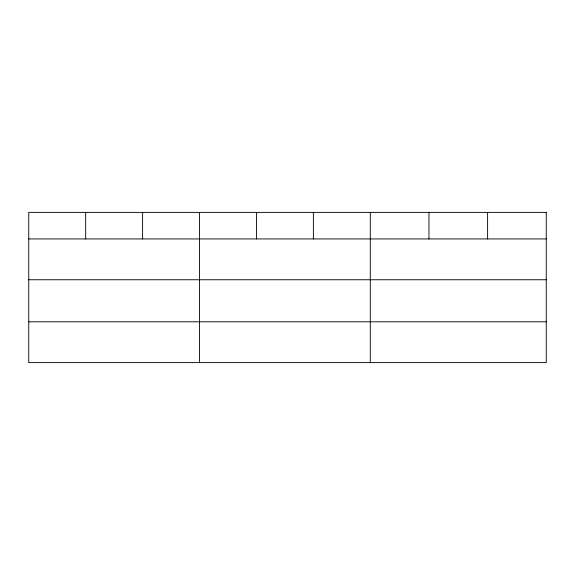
<?xml version="1.0" encoding="UTF-8"?>
<svg xmlns="http://www.w3.org/2000/svg" width="575" height="575" viewBox="0 0 575 575"><rect width="100%" height="100%" fill="white"/><g stroke="black" fill="none" stroke-linecap="round" stroke-linejoin="round"><path stroke-width="0.86" d="M28.75 238.941L546.25 238.941M28.75 279.752L546.25 279.752M28.75 321.799L546.25 321.799M487.6 212.391L487.6 238.941M428.95 212.391L428.95 238.941M370.3 212.391L370.3 362.609M313.375 212.391L313.375 238.941M256.45 212.391L256.45 238.941M199.525 212.391L199.525 362.609M142.6 212.391L142.6 238.941M85.675 212.391L85.675 238.941M546.25 212.391L28.75 212.391L28.75 362.609L546.25 362.609L546.25 212.391"/></g></svg>
